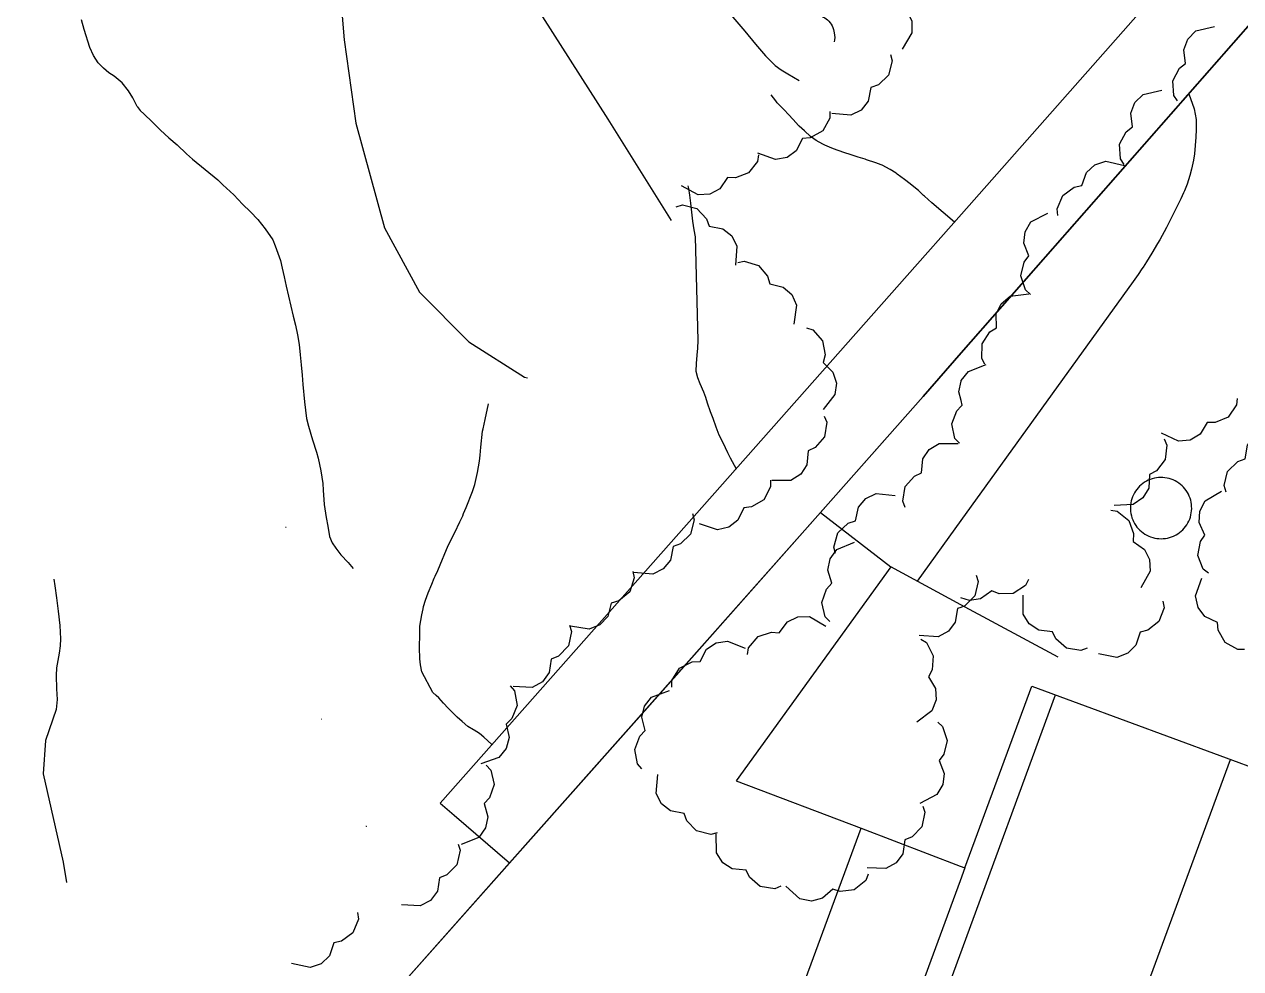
# Model space of a CAD drawing. Extents: x 483350 to 484165, y 4631134 to 4631561.
# Drawn here: x 483792.3 to 483857.8, y 4631330.9 to 4631381.8 of the extents above; entities that cross this region are included whole.
import ezdxf

# ---------------------------------------------------------------- set-up
doc = ezdxf.new("R2010")
doc.units = 0
doc.header["$MEASUREMENT"] = 0
doc.layers.add('1000_corbes', color=35, linetype='Continuous', plot=False)
doc.layers.add('1000_corbes mestres', color=37, linetype='Continuous', plot=False)
doc.layers.add('_POUM POLIGON', color=5, linetype='Continuous', lineweight=30)
for name, color, linetype in [('edificació', 252, 'Continuous'), ('illes', 252, 'Continuous'), ('parcel.les', 252, 'Continuous'), ('topo', 252, 'Continuous'), ('voreres', 252, 'Continuous')]:
    doc.layers.add(name, color=color, linetype=linetype)
doc.layers.add('vegetació_ boscos', color=7, linetype='Continuous', true_color=0x8bb078)

msp = doc.modelspace()

# ---------------------------------------------------------------- linework, layer by layer
at = {"layer": '1000_corbes'}
for points in [[(483808.898, 4631388.717), (483809.549, 4631381.008), (483810.174, 4631376.506), (483811.721, 4631370.876), (483813.598, 4631367.405), (483816.251, 4631364.726), (483819.257, 4631362.821), (483819.41, 4631362.775)], [(483828.584, 4631384.679), (483828.673, 4631384.536), (483829.148, 4631383.82), (483829.463, 4631383.415), (483829.777, 4631383.009), (483830.132, 4631382.614), (483830.488, 4631382.218), (483831.122, 4631381.474), (483831.705, 4631380.762), (483832.243, 4631380.148), (483832.762, 4631379.616), (483833.078, 4631379.386), (483833.435, 4631379.165), (483834.052, 4631378.814)], [(483793.89, 4631351.934), (483793.952, 4631351.578), (483794.042, 4631350.923), (483794.126, 4631350.201), (483794.219, 4631349.438), (483794.262, 4631348.707), (483794.242, 4631348.331), (483794.18, 4631347.946), (483794.042, 4631347.15), (483794.032, 4631346.733), (483794.048, 4631346.017), (483794.077, 4631345.435), (483794.029, 4631344.901)], [(483794.029, 4631344.901), (483793.448, 4631343.223), (483793.332, 4631341.433), (483794.393, 4631336.67), (483794.587, 4631335.584)]]:
    msp.add_lwpolyline(points, dxfattribs=at)
at = {"layer": '1000_corbes', "flags": 128}
for points in [[(483842.419, 4631371.172), (483841.204, 4631372.208), (483840.805, 4631372.575), (483840.761, 4631372.616), (483840.475, 4631372.873), (483840.139, 4631373.154), (483840.04, 4631373.232), (483839.726, 4631373.469), (483839.337, 4631373.766), (483839.281, 4631373.808), (483838.954, 4631374.019), (483838.522, 4631374.242), (483838.468, 4631374.266), (483838.189, 4631374.38), (483837.686, 4631374.542), (483837.618, 4631374.562), (483837.232, 4631374.687), (483836.807, 4631374.824), (483836.514, 4631374.917), (483836.158, 4631375.035), (483836.097, 4631375.058), (483835.808, 4631375.167), (483835.432, 4631375.32), (483835.324, 4631375.371), (483834.968, 4631375.568), (483834.718, 4631375.759), (483834.669, 4631375.8), (483834.339, 4631376.094), (483834.058, 4631376.35), (483834.015, 4631376.392), (483833.739, 4631376.71), (483833.485, 4631376.987), (483833.245, 4631377.222), (483832.87, 4631377.613), (483832.791, 4631377.714), (483832.54, 4631378.047)], [(483842.419, 4631371.172), (483841.204, 4631372.208), (483840.805, 4631372.575), (483840.761, 4631372.616), (483840.475, 4631372.873), (483840.139, 4631373.154), (483840.04, 4631373.232), (483839.726, 4631373.469), (483839.337, 4631373.766), (483839.281, 4631373.808), (483838.954, 4631374.019), (483838.522, 4631374.242), (483838.468, 4631374.266), (483838.189, 4631374.38), (483837.686, 4631374.542), (483837.618, 4631374.562), (483837.232, 4631374.687), (483836.807, 4631374.824), (483836.514, 4631374.917), (483836.158, 4631375.035), (483836.097, 4631375.058), (483835.808, 4631375.167), (483835.432, 4631375.32), (483835.324, 4631375.371), (483834.968, 4631375.568), (483834.718, 4631375.759), (483834.669, 4631375.8), (483834.339, 4631376.094), (483834.058, 4631376.35), (483834.015, 4631376.392), (483833.739, 4631376.71), (483833.485, 4631376.987), (483833.245, 4631377.222), (483832.87, 4631377.613), (483832.791, 4631377.714), (483832.54, 4631378.047)], [(483855.046, 4631378.096), (483855.339, 4631377.283), (483855.44, 4631376.713), (483855.445, 4631376.172), (483855.432, 4631375.751), (483855.347, 4631374.859), (483855.305, 4631374.509), (483855.199, 4631374.034), (483855.103, 4631373.682), (483854.95, 4631373.216), (483854.813, 4631372.869), (483854.766, 4631372.758), (483854.623, 4631372.435), (483854.205, 4631371.603), (483854.098, 4631371.394), (483853.846, 4631370.893), (483853.486, 4631370.224), (483853.363, 4631370.022), (483853.059, 4631369.507), (483852.768, 4631369.029), (483852.58, 4631368.746), (483852.519, 4631368.654), (483852.323, 4631368.361), (483852.056, 4631367.969), (483842.766, 4631355.088)], [(483855.046, 4631378.096), (483855.339, 4631377.283), (483855.44, 4631376.713), (483855.445, 4631376.172), (483855.432, 4631375.751), (483855.347, 4631374.859), (483855.305, 4631374.509), (483855.199, 4631374.034), (483855.103, 4631373.682), (483854.95, 4631373.216), (483854.813, 4631372.869), (483854.766, 4631372.758), (483854.623, 4631372.435), (483854.205, 4631371.603), (483854.098, 4631371.394), (483853.846, 4631370.893), (483853.486, 4631370.224), (483853.363, 4631370.022), (483853.059, 4631369.507), (483852.768, 4631369.029), (483852.58, 4631368.746), (483852.519, 4631368.654), (483852.323, 4631368.361), (483852.056, 4631367.969), (483842.766, 4631355.088)], [(483828.061, 4631373.14), (483828.087, 4631372.986), (483828.137, 4631372.637), (483828.194, 4631372.193), (483828.304, 4631371.227), (483828.378, 4631370.765), (483828.446, 4631370.381), (483828.587, 4631364.796), (483828.579, 4631364.389), (483828.544, 4631364.009), (483828.501, 4631363.561), (483828.488, 4631363.146), (483828.572, 4631362.797), (483828.71, 4631362.475), (483828.899, 4631362.036), (483829.004, 4631361.735), (483829.098, 4631361.427), (483829.257, 4631360.966), (483829.407, 4631360.61), (483829.566, 4631360.144), (483829.734, 4631359.705), (483829.898, 4631359.377), (483830.062, 4631359.03), (483830.19, 4631358.756), (483830.34, 4631358.462), (483830.666, 4631357.883)], [(483828.061, 4631373.14), (483828.087, 4631372.986), (483828.137, 4631372.637), (483828.194, 4631372.193), (483828.304, 4631371.227), (483828.378, 4631370.765), (483828.446, 4631370.381), (483828.587, 4631364.796), (483828.579, 4631364.389), (483828.544, 4631364.009), (483828.501, 4631363.561), (483828.488, 4631363.146), (483828.572, 4631362.797), (483828.71, 4631362.475), (483828.899, 4631362.036), (483829.004, 4631361.735), (483829.098, 4631361.427), (483829.257, 4631360.966), (483829.407, 4631360.61), (483829.566, 4631360.144), (483829.734, 4631359.705), (483829.898, 4631359.377), (483830.062, 4631359.03), (483830.19, 4631358.756), (483830.34, 4631358.462), (483830.666, 4631357.883)], [(483842.766, 4631355.088), (483840.409, 4631351.819)], [(483842.766, 4631355.088), (483840.409, 4631351.819)]]:
    msp.add_lwpolyline(points, dxfattribs=at)
at = {"layer": '1000_corbes mestres', "extrusion": (0, 0, -1)}
for points in [[(-483798.39, 4631377.405), (-483798.148, 4631377.872), (-483797.926, 4631378.255), (-483797.587, 4631378.677), (-483797.149, 4631379.053), (-483796.868, 4631379.226), (-483796.567, 4631379.482), (-483796.282, 4631379.763), (-483796.035, 4631380.163), (-483795.845, 4631380.598), (-483795.527, 4631381.569), (-483795.385, 4631382.081)], [(-483798.39, 4631377.405), (-483798.547, 4631377.203), (-483798.771, 4631376.994), (-483799.193, 4631376.592), (-483799.65, 4631376.134), (-483800.098, 4631375.716), (-483800.536, 4631375.34), (-483801.045, 4631374.85), (-483801.371, 4631374.579), (-483802.049, 4631374.019), (-483802.727, 4631373.46), (-483803.011, 4631373.179), (-483803.597, 4631372.641), (-483804.064, 4631372.141), (-483804.486, 4631371.74), (-483804.893, 4631371.313), (-483805.293, 4631370.819), (-483805.698, 4631370.217), (-483805.817, 4631369.896), (-483806.111, 4631369.115), (-483806.209, 4631368.702), (-483806.301, 4631368.222), (-483806.419, 4631367.726), (-483806.546, 4631367.19), (-483806.673, 4631366.653), (-483806.8, 4631366.116), (-483806.918, 4631365.62), (-483807.019, 4631365.099), (-483807.121, 4631364.578), (-483807.166, 4631364.021), (-483807.226, 4631363.49), (-483807.271, 4631362.934), (-483807.305, 4631362.419), (-483807.397, 4631361.481), (-483807.52, 4631360.594), (-483807.617, 4631360.181), (-483807.835, 4631359.447), (-483808.058, 4631358.78), (-483808.137, 4631358.45), (-483808.277, 4631357.763), (-483808.393, 4631357.093), (-483808.414, 4631356.727), (-483808.466, 4631355.954), (-483808.566, 4631355.258), (-483808.657, 4631354.778), (-483808.743, 4631354.232), (-483808.888, 4631353.895), (-483809.091, 4631353.594), (-483809.369, 4631353.246), (-483809.75, 4631352.834), (-483810.034, 4631352.504)]]:
    msp.add_lwpolyline(points, dxfattribs=at)
at = {"layer": '1000_corbes mestres', "flags": 128}
for points in [[(483814.32, 4631345.824), (483813.721, 4631346.942), (483813.649, 4631347.316), (483813.62, 4631347.631), (483813.6, 4631348.237), (483813.608, 4631348.551), (483813.61, 4631348.657), (483813.61, 4631348.968), (483813.619, 4631349.388), (483813.727, 4631350.013), (483813.795, 4631350.336), (483813.823, 4631350.451), (483813.926, 4631350.802), (483814.067, 4631351.192), (483814.258, 4631351.655), (483814.396, 4631351.978), (483814.441, 4631352.082), (483814.579, 4631352.391), (483814.709, 4631352.7), (483815.047, 4631353.529), (483815.165, 4631353.786), (483815.496, 4631354.443), (483815.776, 4631355.014), (483815.928, 4631355.351), (483815.976, 4631355.461), (483816.111, 4631355.787), (483816.447, 4631356.647), (483816.572, 4631357.04), (483816.724, 4631357.684), (483816.837, 4631358.287), (483816.874, 4631358.606), (483816.903, 4631359.051), (483817.001, 4631359.908), (483817.024, 4631360.032), (483817.13, 4631360.545), (483817.322, 4631361.378)], [(483814.32, 4631345.824), (483813.721, 4631346.942), (483813.649, 4631347.316), (483813.62, 4631347.631), (483813.6, 4631348.237), (483813.608, 4631348.551), (483813.61, 4631348.657), (483813.61, 4631348.968), (483813.619, 4631349.388), (483813.727, 4631350.013), (483813.795, 4631350.336), (483813.823, 4631350.451), (483813.926, 4631350.802), (483814.067, 4631351.192), (483814.258, 4631351.655), (483814.396, 4631351.978), (483814.441, 4631352.082), (483814.579, 4631352.391), (483814.709, 4631352.7), (483815.047, 4631353.529), (483815.165, 4631353.786), (483815.496, 4631354.443), (483815.776, 4631355.014), (483815.928, 4631355.351), (483815.976, 4631355.461), (483816.111, 4631355.787), (483816.447, 4631356.647), (483816.572, 4631357.04), (483816.724, 4631357.684), (483816.837, 4631358.287), (483816.874, 4631358.606), (483816.903, 4631359.051), (483817.001, 4631359.908), (483817.024, 4631360.032), (483817.13, 4631360.545), (483817.322, 4631361.378)], [(483817.502, 4631343.01), (483817.07, 4631343.404), (483816.827, 4631343.61), (483816.547, 4631343.786), (483816.506, 4631343.81), (483816.208, 4631343.987), (483815.891, 4631344.248), (483815.637, 4631344.482), (483815.371, 4631344.743), (483815.142, 4631344.979), (483814.893, 4631345.252), (483814.633, 4631345.537), (483814.504, 4631345.66), (483814.32, 4631345.824)], [(483817.502, 4631343.01), (483817.07, 4631343.404), (483816.827, 4631343.61), (483816.547, 4631343.786), (483816.506, 4631343.81), (483816.208, 4631343.987), (483815.891, 4631344.248), (483815.637, 4631344.482), (483815.371, 4631344.743), (483815.142, 4631344.979), (483814.893, 4631345.252), (483814.633, 4631345.537), (483814.504, 4631345.66), (483814.32, 4631345.824)]]:
    msp.add_lwpolyline(points, dxfattribs=at)
at = {"layer": '1000_corbes mestres', "const_width": 0.035}
for points in [[(483806.382, 4631354.73, 1), (483806.417, 4631354.73, 1)], [(483808.307, 4631344.382, 1), (483808.342, 4631344.382, 1)], [(483810.714, 4631338.607, 1), (483810.749, 4631338.607, 1)]]:
    msp.add_lwpolyline(points, format="xyb", close=True, dxfattribs=at)
at = {"layer": '_POUM POLIGON', "linetype": 'Continuous'}
msp.add_lwpolyline([(483867.313, 4631249.22), (483863.379, 4631252.139), (483841.784, 4631268.162), (483809.516, 4631293.209), (483792.309, 4631305.589), (483794.189, 4631307.999), (483799.734, 4631315.434), (483811.517, 4631328.981), (483811.597, 4631328.913), (483818.452, 4631336.632), (483835.195, 4631355.523), (483840.731, 4631361.782), (483842.787, 4631364.125), (483853.824, 4631376.704), (483864.861, 4631389.282)], dxfattribs=at)
at = {"layer": 'edificació', "flags": 128}
for points in [[(483842.713, 4631331.649), (483847.863, 4631345.687)], [(483842.713, 4631331.649), (483847.863, 4631345.687)], [(483842.724, 4631336.463), (483842.982, 4631336.364), (483846.581, 4631346.16), (483884.566, 4631332.149)], [(483842.724, 4631336.463), (483842.982, 4631336.364), (483846.581, 4631346.16), (483884.566, 4631332.149)], [(483842.647, 4631302.395), (483857.293, 4631342.209)], [(483842.647, 4631302.395), (483857.293, 4631342.209)], [(483842.602, 4631282.684), (483834.977, 4631285.562), (483828.426, 4631296.744), (483825.193, 4631302.264), (483824.194, 4631302.666), (483837.399, 4631338.504), (483842.724, 4631336.463)], [(483842.602, 4631282.684), (483834.977, 4631285.562), (483828.426, 4631296.744), (483825.193, 4631302.264), (483824.194, 4631302.666), (483837.399, 4631338.504), (483842.724, 4631336.463)], [(483842.982, 4631336.364), (483842.722, 4631335.658)], [(483842.982, 4631336.364), (483842.722, 4631335.658)], [(483842.722, 4631335.658), (483828.411, 4631296.769)], [(483842.722, 4631335.658), (483828.411, 4631296.769)], [(483828.411, 4631296.769), (483829.77, 4631296.367), (483842.713, 4631331.649)], [(483828.411, 4631296.769), (483829.77, 4631296.367), (483842.713, 4631331.649)]]:
    msp.add_lwpolyline(points, dxfattribs=at)
at = {"layer": 'illes', "flags": 128}
for points in [[(483842.568, 4631267.58), (483863.379, 4631252.139), (483867.313, 4631249.22), (483871.51, 4631260.727), (483877.062, 4631275.767), (483881.651, 4631288.226), (483888.081, 4631305.602), (483893.193, 4631319.967), (483896.775, 4631330.426), (483899.91, 4631341.091), (483903.777, 4631356.563), (483904.354, 4631358.782), (483901.872, 4631372.409), (483884.973, 4631408.967), (483881.889, 4631409.406), (483866.665, 4631391.414), (483864.861, 4631389.282), (483842.787, 4631364.125)], [(483842.568, 4631267.58), (483863.379, 4631252.139), (483867.313, 4631249.22), (483871.51, 4631260.727), (483877.062, 4631275.767), (483881.651, 4631288.226), (483888.081, 4631305.602), (483893.193, 4631319.967), (483896.775, 4631330.426), (483899.91, 4631341.091), (483903.777, 4631356.563), (483904.354, 4631358.782), (483901.872, 4631372.409), (483884.973, 4631408.967), (483881.889, 4631409.406), (483866.665, 4631391.414), (483864.861, 4631389.282), (483842.787, 4631364.125)], [(483842.787, 4631364.125), (483840.731, 4631361.782), (483827.299, 4631346.594), (483811.597, 4631328.913), (483811.517, 4631328.981), (483799.734, 4631315.434), (483794.189, 4631307.999), (483792.309, 4631305.589), (483809.516, 4631293.209), (483841.784, 4631268.162), (483842.568, 4631267.58)], [(483842.787, 4631364.125), (483840.731, 4631361.782), (483827.299, 4631346.594), (483811.597, 4631328.913), (483811.517, 4631328.981), (483799.734, 4631315.434), (483794.189, 4631307.999), (483792.309, 4631305.589), (483809.516, 4631293.209), (483841.784, 4631268.162), (483842.568, 4631267.58)]]:
    msp.add_lwpolyline(points, dxfattribs=at)
at = {"layer": 'parcel.les', "flags": 128}
for points in [[(483866.665, 4631391.414), (483864.861, 4631389.282), (483842.787, 4631364.125)], [(483866.665, 4631391.414), (483864.861, 4631389.282), (483842.787, 4631364.125)], [(483842.787, 4631364.125), (483840.731, 4631361.782)], [(483842.787, 4631364.125), (483840.731, 4631361.782)], [(483840.731, 4631361.782), (483827.299, 4631346.594), (483811.597, 4631328.913)], [(483840.731, 4631361.782), (483827.299, 4631346.594), (483811.597, 4631328.913)], [(483835.195, 4631355.523), (483838.984, 4631352.587), (483830.653, 4631341.051), (483837.399, 4631338.504)], [(483835.195, 4631355.523), (483838.984, 4631352.587), (483830.653, 4631341.051), (483837.399, 4631338.504)], [(483842.756, 4631350.553), (483838.984, 4631352.587)], [(483842.756, 4631350.553), (483838.984, 4631352.587)], [(483848.002, 4631347.725), (483842.756, 4631350.553)], [(483848.002, 4631347.725), (483842.756, 4631350.553)]]:
    msp.add_lwpolyline(points, dxfattribs=at)
at = {"layer": 'topo'}
for p, q in [((483853.531, 4631357.413), (483853.416, 4631357.407)), ((483853.646, 4631357.41), (483853.531, 4631357.413)), ((483853.76, 4631357.4), (483853.646, 4631357.41)), ((483852.24, 4631356.766), (483852.173, 4631356.673)), ((483852.313, 4631356.855), (483852.24, 4631356.766)), ((483852.392, 4631356.938), (483852.313, 4631356.855)), ((483852.477, 4631357.016), (483852.392, 4631356.938)), ((483852.567, 4631357.088), (483852.477, 4631357.016)), ((483852.661, 4631357.153), (483852.567, 4631357.088)), ((483852.76, 4631357.211), (483852.661, 4631357.153)), ((483852.863, 4631357.263), (483852.76, 4631357.211)), ((483852.969, 4631357.307), (483852.863, 4631357.263)), ((483853.078, 4631357.344), (483852.969, 4631357.307)), ((483853.189, 4631357.373), (483853.078, 4631357.344)), ((483853.302, 4631357.394), (483853.189, 4631357.373)), ((483853.416, 4631357.407), (483853.302, 4631357.394)), ((483853.874, 4631357.381), (483853.76, 4631357.4)), ((483853.986, 4631357.355), (483853.874, 4631357.381)), ((483854.095, 4631357.321), (483853.986, 4631357.355)), ((483854.203, 4631357.279), (483854.095, 4631357.321)), ((483854.307, 4631357.23), (483854.203, 4631357.279)), ((483854.407, 4631357.174), (483854.307, 4631357.23)), ((483854.503, 4631357.111), (483854.407, 4631357.174)), ((483854.595, 4631357.041), (483854.503, 4631357.111)), ((483854.681, 4631356.966), (483854.595, 4631357.041)), ((483854.762, 4631356.884), (483854.681, 4631356.966)), ((483854.837, 4631356.797), (483854.762, 4631356.884)), ((483854.906, 4631356.705), (483854.837, 4631356.797)), ((483851.945, 4631356.148), (483851.922, 4631356.036)), ((483851.976, 4631356.259), (483851.945, 4631356.148)), ((483852.014, 4631356.367), (483851.976, 4631356.259)), ((483852.06, 4631356.473), (483852.014, 4631356.367)), ((483852.113, 4631356.575), (483852.06, 4631356.473)), ((483852.173, 4631356.673), (483852.113, 4631356.575)), ((483854.969, 4631356.609), (483854.906, 4631356.705)), ((483855.024, 4631356.508), (483854.969, 4631356.609)), ((483855.072, 4631356.404), (483855.024, 4631356.508)), ((483855.113, 4631356.296), (483855.072, 4631356.404)), ((483855.147, 4631356.187), (483855.113, 4631356.296)), ((483855.173, 4631356.074), (483855.147, 4631356.187)), ((483851.907, 4631355.922), (483851.9, 4631355.807)), ((483851.9, 4631355.807), (483851.9, 4631355.692)), ((483851.9, 4631355.692), (483851.909, 4631355.577)), ((483851.922, 4631356.036), (483851.907, 4631355.922)), ((483851.909, 4631355.577), (483851.926, 4631355.464)), ((483851.926, 4631355.464), (483851.951, 4631355.351)), ((483855.16, 4631355.39), (483855.182, 4631355.503)), ((483855.19, 4631355.961), (483855.173, 4631356.074)), ((483855.182, 4631355.503), (483855.196, 4631355.617)), ((483855.2, 4631355.846), (483855.19, 4631355.961)), ((483855.196, 4631355.617), (483855.202, 4631355.732)), ((483855.202, 4631355.732), (483855.2, 4631355.846)), ((483851.951, 4631355.351), (483851.983, 4631355.241)), ((483851.983, 4631355.241), (483852.023, 4631355.133)), ((483852.023, 4631355.133), (483852.07, 4631355.029)), ((483852.07, 4631355.029), (483852.125, 4631354.927)), ((483852.125, 4631354.927), (483852.186, 4631354.83)), ((483852.186, 4631354.83), (483852.254, 4631354.738)), ((483854.871, 4631354.769), (483854.937, 4631354.863)), ((483854.937, 4631354.863), (483854.996, 4631354.962)), ((483854.996, 4631354.962), (483855.048, 4631355.064)), ((483855.048, 4631355.064), (483855.093, 4631355.17)), ((483855.093, 4631355.17), (483855.131, 4631355.279)), ((483855.131, 4631355.279), (483855.16, 4631355.39)), ((483852.254, 4631354.738), (483852.329, 4631354.65)), ((483852.329, 4631354.65), (483852.409, 4631354.568)), ((483852.409, 4631354.568), (483852.495, 4631354.491)), ((483852.495, 4631354.491), (483852.585, 4631354.421)), ((483852.585, 4631354.421), (483852.681, 4631354.357)), ((483852.681, 4631354.357), (483852.781, 4631354.3)), ((483852.781, 4631354.3), (483852.884, 4631354.25)), ((483852.884, 4631354.25), (483852.991, 4631354.207)), ((483852.991, 4631354.207), (483853.1, 4631354.172)), ((483853.1, 4631354.172), (483853.212, 4631354.144)), ((483853.212, 4631354.144), (483853.325, 4631354.125)), ((483853.784, 4631354.126), (483853.897, 4631354.146)), ((483853.897, 4631354.146), (483854.008, 4631354.174)), ((483854.008, 4631354.174), (483854.117, 4631354.21)), ((483854.117, 4631354.21), (483854.224, 4631354.253)), ((483854.224, 4631354.253), (483854.253, 4631354.266)), ((483854.253, 4631354.266), (483854.356, 4631354.319)), ((483854.356, 4631354.319), (483854.454, 4631354.378)), ((483854.454, 4631354.378), (483854.548, 4631354.444)), ((483854.548, 4631354.444), (483854.637, 4631354.517)), ((483854.637, 4631354.517), (483854.721, 4631354.595)), ((483854.721, 4631354.595), (483854.799, 4631354.68)), ((483854.799, 4631354.68), (483854.871, 4631354.769)), ((483853.325, 4631354.125), (483853.44, 4631354.113)), ((483853.44, 4631354.113), (483853.554, 4631354.109)), ((483853.554, 4631354.109), (483853.669, 4631354.114)), ((483853.669, 4631354.114), (483853.784, 4631354.126))]:
    msp.add_line(p, q, dxfattribs=at)
at = {"layer": 'topo', "flags": 128}
msp.add_lwpolyline([(483854.253, 4631354.266), (483854.356, 4631354.319), (483854.454, 4631354.378), (483854.548, 4631354.444), (483854.637, 4631354.517), (483854.721, 4631354.595), (483854.799, 4631354.68), (483854.871, 4631354.769), (483854.937, 4631354.863), (483854.996, 4631354.962), (483855.048, 4631355.064), (483855.093, 4631355.17), (483855.131, 4631355.279), (483855.16, 4631355.39), (483855.182, 4631355.503), (483855.196, 4631355.617), (483855.202, 4631355.732), (483855.2, 4631355.846), (483855.19, 4631355.961), (483855.173, 4631356.074), (483855.147, 4631356.187), (483855.113, 4631356.296), (483855.072, 4631356.404), (483855.024, 4631356.508), (483854.969, 4631356.609), (483854.906, 4631356.705), (483854.837, 4631356.797), (483854.762, 4631356.884), (483854.681, 4631356.966), (483854.595, 4631357.041), (483854.503, 4631357.111), (483854.407, 4631357.174), (483854.307, 4631357.23), (483854.203, 4631357.279), (483854.095, 4631357.321), (483853.986, 4631357.355), (483853.874, 4631357.381), (483853.76, 4631357.4), (483853.646, 4631357.41), (483853.531, 4631357.413), (483853.416, 4631357.407), (483853.302, 4631357.394), (483853.189, 4631357.373), (483853.078, 4631357.344), (483852.969, 4631357.307), (483852.863, 4631357.263), (483852.76, 4631357.211), (483852.661, 4631357.153), (483852.567, 4631357.088), (483852.477, 4631357.016), (483852.392, 4631356.938), (483852.313, 4631356.855), (483852.24, 4631356.766), (483852.173, 4631356.673), (483852.113, 4631356.575), (483852.06, 4631356.473), (483852.014, 4631356.367), (483851.976, 4631356.259), (483851.945, 4631356.148), (483851.922, 4631356.036), (483851.907, 4631355.922), (483851.9, 4631355.807), (483851.9, 4631355.692), (483851.909, 4631355.577), (483851.926, 4631355.464), (483851.951, 4631355.351), (483851.983, 4631355.241), (483852.023, 4631355.133), (483852.07, 4631355.029), (483852.125, 4631354.927), (483852.186, 4631354.83), (483852.254, 4631354.738), (483852.329, 4631354.65), (483852.409, 4631354.568), (483852.495, 4631354.491), (483852.585, 4631354.421), (483852.681, 4631354.357), (483852.781, 4631354.3), (483852.884, 4631354.25), (483852.991, 4631354.207), (483853.1, 4631354.172), (483853.212, 4631354.144), (483853.325, 4631354.125), (483853.44, 4631354.113), (483853.554, 4631354.109), (483853.669, 4631354.114), (483853.784, 4631354.126), (483853.897, 4631354.146), (483854.008, 4631354.174), (483854.117, 4631354.21), (483854.224, 4631354.253), (483854.253, 4631354.266)], dxfattribs=at)
at = {"layer": 'vegetació_ boscos', "flags": 128}
for points in [[(483817.875, 4631386.876), (483820.23, 4631382.24), (483823.74, 4631376.72), (483827.156, 4631371.26)], [(483838.1, 4631384.73), (483838.453, 4631384.669), (483839.06, 4631384.159), (483839.297, 4631383.437), (483839.256, 4631383.015), (483839.853, 4631382.569), (483840.118, 4631382.018), (483840.128, 4631381.389), (483839.608, 4631380.509)], [(483838.1, 4631384.73), (483838.453, 4631384.669), (483839.06, 4631384.159), (483839.297, 4631383.437), (483839.256, 4631383.015), (483839.853, 4631382.569), (483840.118, 4631382.018), (483840.128, 4631381.389), (483839.608, 4631380.509)], [(483854.444, 4631377.711), (483854.242, 4631378.007), (483854.185, 4631378.797), (483854.539, 4631379.47), (483854.87, 4631379.735), (483854.775, 4631380.473), (483854.986, 4631381.047), (483855.431, 4631381.492), (483856.425, 4631381.731)], [(483854.444, 4631377.711), (483854.242, 4631378.007), (483854.185, 4631378.797), (483854.539, 4631379.47), (483854.87, 4631379.735), (483854.775, 4631380.473), (483854.986, 4631381.047), (483855.431, 4631381.492), (483856.425, 4631381.731)], [(483838.968, 4631380.213), (483839.066, 4631379.869), (483838.87, 4631379.101), (483838.321, 4631378.575), (483837.923, 4631378.428), (483837.78, 4631377.698), (483837.399, 4631377.22), (483836.836, 4631376.938), (483835.817, 4631377.026)], [(483838.968, 4631380.213), (483839.066, 4631379.869), (483838.87, 4631379.101), (483838.321, 4631378.575), (483837.923, 4631378.428), (483837.78, 4631377.698), (483837.399, 4631377.22), (483836.836, 4631376.938), (483835.817, 4631377.026)], [(483851.561, 4631374.291), (483851.363, 4631374.589), (483851.316, 4631375.38), (483851.679, 4631376.049), (483852.013, 4631376.309), (483851.927, 4631377.049), (483852.146, 4631377.62), (483852.596, 4631378.059), (483853.593, 4631378.286)], [(483851.561, 4631374.291), (483851.363, 4631374.589), (483851.316, 4631375.38), (483851.679, 4631376.049), (483852.013, 4631376.309), (483851.927, 4631377.049), (483852.146, 4631377.62), (483852.596, 4631378.059), (483853.593, 4631378.286)], [(483835.71, 4631377.137), (483835.713, 4631376.779), (483835.32, 4631376.091), (483834.652, 4631375.729), (483834.229, 4631375.693), (483833.898, 4631375.026), (483833.403, 4631374.667), (483832.786, 4631374.545), (483831.827, 4631374.899)], [(483835.71, 4631377.137), (483835.713, 4631376.779), (483835.32, 4631376.091), (483834.652, 4631375.729), (483834.229, 4631375.693), (483833.898, 4631375.026), (483833.403, 4631374.667), (483832.786, 4631374.545), (483831.827, 4631374.899)], [(483831.863, 4631374.808), (483831.817, 4631374.452), (483831.333, 4631373.825), (483830.621, 4631373.559), (483830.197, 4631373.582), (483829.777, 4631372.968), (483829.237, 4631372.68), (483828.609, 4631372.644), (483827.708, 4631373.128)], [(483831.863, 4631374.808), (483831.817, 4631374.452), (483831.333, 4631373.825), (483830.621, 4631373.559), (483830.197, 4631373.582), (483829.777, 4631372.968), (483829.237, 4631372.68), (483828.609, 4631372.644), (483827.708, 4631373.128)], [(483847.996, 4631371.531), (483847.949, 4631371.886), (483848.254, 4631372.617), (483848.873, 4631373.059), (483849.288, 4631373.146), (483849.534, 4631373.849), (483849.981, 4631374.266), (483850.579, 4631374.464), (483851.574, 4631374.23)], [(483847.996, 4631371.531), (483847.949, 4631371.886), (483848.254, 4631372.617), (483848.873, 4631373.059), (483849.288, 4631373.146), (483849.534, 4631373.849), (483849.981, 4631374.266), (483850.579, 4631374.464), (483851.574, 4631374.23)], [(483827.429, 4631372.009), (483827.774, 4631372.107), (483828.542, 4631371.911), (483829.068, 4631371.362), (483829.214, 4631370.964), (483829.945, 4631370.821), (483830.422, 4631370.44), (483830.704, 4631369.877), (483830.617, 4631368.858)], [(483827.429, 4631372.009), (483827.774, 4631372.107), (483828.542, 4631371.911), (483829.068, 4631371.362), (483829.214, 4631370.964), (483829.945, 4631370.821), (483830.422, 4631370.44), (483830.704, 4631369.877), (483830.617, 4631368.858)], [(483846.513, 4631367.284), (483846.245, 4631367.521), (483845.996, 4631368.273), (483846.174, 4631369.012), (483846.43, 4631369.351), (483846.156, 4631370.043), (483846.221, 4631370.651), (483846.542, 4631371.192), (483847.447, 4631371.667)], [(483846.513, 4631367.284), (483846.245, 4631367.521), (483845.996, 4631368.273), (483846.174, 4631369.012), (483846.43, 4631369.351), (483846.156, 4631370.043), (483846.221, 4631370.651), (483846.542, 4631371.192), (483847.447, 4631371.667)], [(483830.749, 4631368.993), (483831.098, 4631369.074), (483831.854, 4631368.838), (483832.351, 4631368.262), (483832.477, 4631367.857), (483833.199, 4631367.677), (483833.656, 4631367.27), (483833.908, 4631366.694), (483833.768, 4631365.681)], [(483830.749, 4631368.993), (483831.098, 4631369.074), (483831.854, 4631368.838), (483832.351, 4631368.262), (483832.477, 4631367.857), (483833.199, 4631367.677), (483833.656, 4631367.27), (483833.908, 4631366.694), (483833.768, 4631365.681)], [(483844.06, 4631363.515), (483843.889, 4631363.829), (483843.912, 4631364.622), (483844.332, 4631365.255), (483844.688, 4631365.486), (483844.667, 4631366.23), (483844.935, 4631366.779), (483845.422, 4631367.178), (483846.436, 4631367.316)], [(483844.06, 4631363.515), (483843.889, 4631363.829), (483843.912, 4631364.622), (483844.332, 4631365.255), (483844.688, 4631365.486), (483844.667, 4631366.23), (483844.935, 4631366.779), (483845.422, 4631367.178), (483846.436, 4631367.316)], [(483834.448, 4631365.474), (483834.789, 4631365.364), (483835.317, 4631364.773), (483835.448, 4631364.024), (483835.348, 4631363.612), (483835.875, 4631363.086), (483836.059, 4631362.503), (483835.979, 4631361.879), (483835.339, 4631361.082)], [(483834.448, 4631365.474), (483834.789, 4631365.364), (483835.317, 4631364.773), (483835.448, 4631364.024), (483835.348, 4631363.612), (483835.875, 4631363.086), (483836.059, 4631362.503), (483835.979, 4631361.879), (483835.339, 4631361.082)], [(483842.783, 4631362.606), (483842.789, 4631362.63), (483843.172, 4631363.129), (483844.126, 4631363.496)], [(483842.783, 4631362.606), (483842.789, 4631362.63), (483843.172, 4631363.129), (483844.126, 4631363.496)], [(483842.781, 4631361.552), (483842.654, 4631362.034), (483842.783, 4631362.606)], [(483842.781, 4631361.552), (483842.654, 4631362.034), (483842.783, 4631362.606)], [(483842.78, 4631361.248), (483842.844, 4631361.314), (483842.781, 4631361.552)], [(483842.78, 4631361.248), (483842.844, 4631361.314), (483842.781, 4631361.552)], [(483857.647, 4631361.677), (483857.618, 4631361.32), (483857.163, 4631360.671), (483856.464, 4631360.372), (483856.04, 4631360.375), (483855.649, 4631359.742), (483855.123, 4631359.43), (483854.497, 4631359.364), (483853.575, 4631359.806)], [(483857.647, 4631361.677), (483857.618, 4631361.32), (483857.163, 4631360.671), (483856.464, 4631360.372), (483856.04, 4631360.375), (483855.649, 4631359.742), (483855.123, 4631359.43), (483854.497, 4631359.364), (483853.575, 4631359.806)], [(483835.408, 4631360.72), (483835.54, 4631360.387), (483835.419, 4631359.604), (483834.924, 4631359.027), (483834.542, 4631358.842), (483834.471, 4631358.101), (483834.137, 4631357.589), (483833.605, 4631357.254), (483832.582, 4631357.242)], [(483835.408, 4631360.72), (483835.54, 4631360.387), (483835.419, 4631359.604), (483834.924, 4631359.027), (483834.542, 4631358.842), (483834.471, 4631358.101), (483834.137, 4631357.589), (483833.605, 4631357.254), (483832.582, 4631357.242)], [(483842.684, 4631359.252), (483842.446, 4631359.519), (483842.287, 4631360.295), (483842.55, 4631361.008), (483842.78, 4631361.248)], [(483842.684, 4631359.252), (483842.446, 4631359.519), (483842.287, 4631360.295), (483842.55, 4631361.008), (483842.78, 4631361.248)], [(483853.722, 4631359.487), (483853.866, 4631359.159), (483853.775, 4631358.372), (483853.303, 4631357.776), (483852.928, 4631357.577), (483852.886, 4631356.834), (483852.572, 4631356.309), (483852.052, 4631355.954), (483851.031, 4631355.903)], [(483853.722, 4631359.487), (483853.866, 4631359.159), (483853.775, 4631358.372), (483853.303, 4631357.776), (483852.928, 4631357.577), (483852.886, 4631356.834), (483852.572, 4631356.309), (483852.052, 4631355.954), (483851.031, 4631355.903)], [(483857.052, 4631356.626), (483856.95, 4631356.97), (483857.137, 4631357.74), (483857.68, 4631358.272), (483858.076, 4631358.423), (483858.211, 4631359.155), (483858.587, 4631359.637), (483859.147, 4631359.925), (483860.166, 4631359.85)], [(483857.052, 4631356.626), (483856.95, 4631356.97), (483857.137, 4631357.74), (483857.68, 4631358.272), (483858.076, 4631358.423), (483858.211, 4631359.155), (483858.587, 4631359.637), (483859.147, 4631359.925), (483860.166, 4631359.85)], [(483839.76, 4631355.8), (483839.632, 4631356.135), (483839.761, 4631356.917), (483840.261, 4631357.489), (483840.645, 4631357.67), (483840.723, 4631358.41), (483841.062, 4631358.919), (483841.598, 4631359.249), (483842.62, 4631359.251)], [(483839.76, 4631355.8), (483839.632, 4631356.135), (483839.761, 4631356.917), (483840.261, 4631357.489), (483840.645, 4631357.67), (483840.723, 4631358.41), (483841.062, 4631358.919), (483841.598, 4631359.249), (483842.62, 4631359.251)], [(483832.501, 4631357.272), (483832.515, 4631356.914), (483832.143, 4631356.214), (483831.486, 4631355.832), (483831.065, 4631355.783), (483830.754, 4631355.106), (483830.271, 4631354.732), (483829.658, 4631354.591), (483828.688, 4631354.916)], [(483832.501, 4631357.272), (483832.515, 4631356.914), (483832.143, 4631356.214), (483831.486, 4631355.832), (483831.065, 4631355.783), (483830.754, 4631355.106), (483830.271, 4631354.732), (483829.658, 4631354.591), (483828.688, 4631354.916)], [(483836.011, 4631353.314), (483835.919, 4631353.66), (483836.13, 4631354.424), (483836.689, 4631354.94), (483837.089, 4631355.079), (483837.246, 4631355.806), (483837.637, 4631356.276), (483838.205, 4631356.547), (483839.222, 4631356.44)], [(483836.011, 4631353.314), (483835.919, 4631353.66), (483836.13, 4631354.424), (483836.689, 4631354.94), (483837.089, 4631355.079), (483837.246, 4631355.806), (483837.637, 4631356.276), (483838.205, 4631356.547), (483839.222, 4631356.44)], [(483856.101, 4631352.247), (483855.821, 4631352.47), (483855.534, 4631353.209), (483855.674, 4631353.956), (483855.913, 4631354.307), (483855.604, 4631354.984), (483855.637, 4631355.595), (483855.931, 4631356.151), (483856.81, 4631356.673)], [(483856.101, 4631352.247), (483855.821, 4631352.47), (483855.534, 4631353.209), (483855.674, 4631353.956), (483855.913, 4631354.307), (483855.604, 4631354.984), (483855.637, 4631355.595), (483855.931, 4631356.151), (483856.81, 4631356.673)], [(483828.305, 4631355.475), (483828.403, 4631355.131), (483828.205, 4631354.363), (483827.656, 4631353.838), (483827.258, 4631353.692), (483827.114, 4631352.961), (483826.731, 4631352.485), (483826.168, 4631352.204), (483825.149, 4631352.293)], [(483828.305, 4631355.475), (483828.403, 4631355.131), (483828.205, 4631354.363), (483827.656, 4631353.838), (483827.258, 4631353.692), (483827.114, 4631352.961), (483826.731, 4631352.485), (483826.168, 4631352.204), (483825.149, 4631352.293)], [(483850.84, 4631355.642), (483851.195, 4631355.592), (483851.816, 4631355.1), (483852.074, 4631354.384), (483852.046, 4631353.961), (483852.655, 4631353.533), (483852.935, 4631352.99), (483852.964, 4631352.361), (483852.469, 4631351.467)], [(483850.84, 4631355.642), (483851.195, 4631355.592), (483851.816, 4631355.1), (483852.074, 4631354.384), (483852.046, 4631353.961), (483852.655, 4631353.533), (483852.935, 4631352.99), (483852.964, 4631352.361), (483852.469, 4631351.467)], [(483835.705, 4631349.642), (483835.459, 4631349.902), (483835.279, 4631350.674), (483835.523, 4631351.394), (483835.808, 4631351.707), (483835.598, 4631352.421), (483835.716, 4631353.021), (483836.085, 4631353.531), (483837.029, 4631353.924)], [(483835.705, 4631349.642), (483835.459, 4631349.902), (483835.279, 4631350.674), (483835.523, 4631351.394), (483835.808, 4631351.707), (483835.598, 4631352.421), (483835.716, 4631353.021), (483836.085, 4631353.531), (483837.029, 4631353.924)], [(483825.099, 4631352.348), (483825.173, 4631351.997), (483824.923, 4631351.245), (483824.339, 4631350.759), (483823.931, 4631350.64), (483823.738, 4631349.922), (483823.323, 4631349.472), (483822.742, 4631349.231), (483821.732, 4631349.389)], [(483825.099, 4631352.348), (483825.173, 4631351.997), (483824.923, 4631351.245), (483824.339, 4631350.759), (483823.931, 4631350.64), (483823.738, 4631349.922), (483823.323, 4631349.472), (483822.742, 4631349.231), (483821.732, 4631349.389)], [(483843.593, 4631352.149), (483843.7, 4631351.807), (483843.522, 4631351.035), (483842.987, 4631350.496), (483842.756, 4631350.404)], [(483843.593, 4631352.149), (483843.7, 4631351.807), (483843.522, 4631351.035), (483842.987, 4631350.496), (483842.756, 4631350.404)], [(483846.41, 4631351.905), (483846.247, 4631351.585), (483845.581, 4631351.157), (483844.82, 4631351.145), (483844.429, 4631351.309), (483843.827, 4631350.871), (483843.222, 4631350.782), (483842.757, 4631350.918)], [(483846.41, 4631351.905), (483846.247, 4631351.585), (483845.581, 4631351.157), (483844.82, 4631351.145), (483844.429, 4631351.309), (483843.827, 4631350.871), (483843.222, 4631350.782), (483842.757, 4631350.918)], [(483858.05, 4631348.139), (483857.692, 4631348.13), (483856.998, 4631348.513), (483856.626, 4631349.176), (483856.584, 4631349.598), (483855.913, 4631349.92), (483855.547, 4631350.41), (483855.415, 4631351.025), (483855.756, 4631351.989)], [(483858.05, 4631348.139), (483857.692, 4631348.13), (483856.998, 4631348.513), (483856.626, 4631349.176), (483856.584, 4631349.598), (483855.913, 4631349.92), (483855.547, 4631350.41), (483855.415, 4631351.025), (483855.756, 4631351.989)], [(483849.568, 4631348.215), (483849.234, 4631348.087), (483848.452, 4631348.215), (483847.879, 4631348.715), (483847.698, 4631349.098), (483846.958, 4631349.176), (483846.449, 4631349.515), (483846.118, 4631350.05), (483846.116, 4631351.073)], [(483849.568, 4631348.215), (483849.234, 4631348.087), (483848.452, 4631348.215), (483847.879, 4631348.715), (483847.698, 4631349.098), (483846.958, 4631349.176), (483846.449, 4631349.515), (483846.118, 4631350.05), (483846.116, 4631351.073)], [(483842.756, 4631350.404), (483842.592, 4631350.339), (483842.467, 4631349.606), (483842.097, 4631349.119), (483841.542, 4631348.823), (483840.521, 4631348.886)], [(483842.756, 4631350.404), (483842.592, 4631350.339), (483842.467, 4631349.606), (483842.097, 4631349.119), (483841.542, 4631348.823), (483840.521, 4631348.886)], [(483853.651, 4631350.738), (483853.711, 4631350.385), (483853.433, 4631349.643), (483852.83, 4631349.179), (483852.419, 4631349.076), (483852.198, 4631348.365), (483851.767, 4631347.932), (483851.177, 4631347.713), (483850.173, 4631347.91)], [(483853.651, 4631350.738), (483853.711, 4631350.385), (483853.433, 4631349.643), (483852.83, 4631349.179), (483852.419, 4631349.076), (483852.198, 4631348.365), (483851.767, 4631347.932), (483851.177, 4631347.713), (483850.173, 4631347.91)], [(483831.274, 4631347.869), (483831.333, 4631348.222), (483831.839, 4631348.831), (483832.56, 4631349.072), (483832.983, 4631349.034), (483833.425, 4631349.633), (483833.975, 4631349.9), (483834.604, 4631349.914), (483835.487, 4631349.398)], [(483831.274, 4631347.869), (483831.333, 4631348.222), (483831.839, 4631348.831), (483832.56, 4631349.072), (483832.983, 4631349.034), (483833.425, 4631349.633), (483833.975, 4631349.9), (483834.604, 4631349.914), (483835.487, 4631349.398)], [(483821.68, 4631349.445), (483821.79, 4631349.104), (483821.621, 4631348.33), (483821.092, 4631347.784), (483820.699, 4631347.624), (483820.583, 4631346.889), (483820.218, 4631346.398), (483819.666, 4631346.096), (483818.644, 4631346.147)], [(483821.68, 4631349.445), (483821.79, 4631349.104), (483821.621, 4631348.33), (483821.092, 4631347.784), (483820.699, 4631347.624), (483820.583, 4631346.889), (483820.218, 4631346.398), (483819.666, 4631346.096), (483818.644, 4631346.147)], [(483827.188, 4631346.1), (483827.197, 4631346.458), (483827.612, 4631347.133), (483828.292, 4631347.473), (483828.716, 4631347.494), (483829.069, 4631348.149), (483829.576, 4631348.492), (483830.196, 4631348.594), (483831.143, 4631348.208)], [(483827.188, 4631346.1), (483827.197, 4631346.458), (483827.612, 4631347.133), (483828.292, 4631347.473), (483828.716, 4631347.494), (483829.069, 4631348.149), (483829.576, 4631348.492), (483830.196, 4631348.594), (483831.143, 4631348.208)], [(483840.609, 4631348.698), (483840.912, 4631348.507), (483841.278, 4631347.804), (483841.221, 4631347.046), (483841.023, 4631346.671), (483841.404, 4631346.032), (483841.439, 4631345.422), (483841.208, 4631344.836), (483840.391, 4631344.221)], [(483840.609, 4631348.698), (483840.912, 4631348.507), (483841.278, 4631347.804), (483841.221, 4631347.046), (483841.023, 4631346.671), (483841.404, 4631346.032), (483841.439, 4631345.422), (483841.208, 4631344.836), (483840.391, 4631344.221)], [(483818.489, 4631346.177), (483818.719, 4631345.902), (483818.853, 4631345.121), (483818.567, 4631344.417), (483818.263, 4631344.121), (483818.43, 4631343.395), (483818.276, 4631342.804), (483817.877, 4631342.317), (483816.911, 4631341.982)], [(483818.489, 4631346.177), (483818.719, 4631345.902), (483818.853, 4631345.121), (483818.567, 4631344.417), (483818.263, 4631344.121), (483818.43, 4631343.395), (483818.276, 4631342.804), (483817.877, 4631342.317), (483816.911, 4631341.982)], [(483825.582, 4631341.702), (483825.345, 4631341.971), (483825.194, 4631342.749), (483825.463, 4631343.46), (483825.76, 4631343.763), (483825.576, 4631344.484), (483825.716, 4631345.079), (483826.103, 4631345.575), (483827.061, 4631345.933)], [(483825.582, 4631341.702), (483825.345, 4631341.971), (483825.194, 4631342.749), (483825.463, 4631343.46), (483825.76, 4631343.763), (483825.576, 4631344.484), (483825.716, 4631345.079), (483826.103, 4631345.575), (483827.061, 4631345.933)], [(483841.517, 4631344.221), (483841.784, 4631343.982), (483842.028, 4631343.228), (483841.846, 4631342.49), (483841.588, 4631342.154), (483841.857, 4631341.46), (483841.789, 4631340.852), (483841.464, 4631340.314), (483840.556, 4631339.844)], [(483841.517, 4631344.221), (483841.784, 4631343.982), (483842.028, 4631343.228), (483841.846, 4631342.49), (483841.588, 4631342.154), (483841.857, 4631341.46), (483841.789, 4631340.852), (483841.464, 4631340.314), (483840.556, 4631339.844)], [(483817.195, 4631341.897), (483817.44, 4631341.635), (483817.614, 4631340.862), (483817.365, 4631340.143), (483817.078, 4631339.832), (483817.283, 4631339.116), (483817.16, 4631338.517), (483816.788, 4631338.01), (483815.841, 4631337.624)], [(483817.195, 4631341.897), (483817.44, 4631341.635), (483817.614, 4631340.862), (483817.365, 4631340.143), (483817.078, 4631339.832), (483817.283, 4631339.116), (483817.16, 4631338.517), (483816.788, 4631338.01), (483815.841, 4631337.624)], [(483829.64, 4631338.26), (483829.296, 4631338.161), (483828.527, 4631338.355), (483827.999, 4631338.902), (483827.852, 4631339.299), (483827.121, 4631339.44), (483826.642, 4631339.82), (483826.358, 4631340.382), (483826.443, 4631341.401)], [(483829.64, 4631338.26), (483829.296, 4631338.161), (483828.527, 4631338.355), (483827.999, 4631338.902), (483827.852, 4631339.299), (483827.121, 4631339.44), (483826.642, 4631339.82), (483826.358, 4631340.382), (483826.443, 4631341.401)], [(483840.708, 4631339.7), (483840.823, 4631339.36), (483840.662, 4631338.584), (483840.139, 4631338.033), (483839.748, 4631337.868), (483839.64, 4631337.131), (483839.281, 4631336.636), (483838.732, 4631336.329), (483837.71, 4631336.368)], [(483840.708, 4631339.7), (483840.823, 4631339.36), (483840.662, 4631338.584), (483840.139, 4631338.033), (483839.748, 4631337.868), (483839.64, 4631337.131), (483839.281, 4631336.636), (483838.732, 4631336.329), (483837.71, 4631336.368)], [(483833.069, 4631335.373), (483832.735, 4631335.242), (483831.952, 4631335.362), (483831.375, 4631335.857), (483831.19, 4631336.238), (483830.449, 4631336.309), (483829.936, 4631336.642), (483829.601, 4631337.175), (483829.588, 4631338.197)], [(483833.069, 4631335.373), (483832.735, 4631335.242), (483831.952, 4631335.362), (483831.375, 4631335.857), (483831.19, 4631336.238), (483830.449, 4631336.309), (483829.936, 4631336.642), (483829.601, 4631337.175), (483829.588, 4631338.197)], [(483815.674, 4631337.652), (483815.782, 4631337.311), (483815.61, 4631336.538), (483815.078, 4631335.994), (483814.685, 4631335.835), (483814.565, 4631335.101), (483814.198, 4631334.612), (483813.644, 4631334.313), (483812.623, 4631334.368)], [(483815.674, 4631337.652), (483815.782, 4631337.311), (483815.61, 4631336.538), (483815.078, 4631335.994), (483814.685, 4631335.835), (483814.565, 4631335.101), (483814.198, 4631334.612), (483813.644, 4631334.313), (483812.623, 4631334.368)], [(483837.768, 4631336.019), (483837.639, 4631335.685), (483837.02, 4631335.19), (483836.265, 4631335.1), (483835.859, 4631335.223), (483835.305, 4631334.726), (483834.713, 4631334.575), (483834.094, 4631334.689), (483833.333, 4631335.373)], [(483837.768, 4631336.019), (483837.639, 4631335.685), (483837.02, 4631335.19), (483836.265, 4631335.1), (483835.859, 4631335.223), (483835.305, 4631334.726), (483834.713, 4631334.575), (483834.094, 4631334.689), (483833.333, 4631335.373)], [(483810.253, 4631333.959), (483810.305, 4631333.605), (483810.01, 4631332.869), (483809.397, 4631332.419), (483808.983, 4631332.326), (483808.746, 4631331.621), (483808.305, 4631331.198), (483807.71, 4631330.992), (483806.711, 4631331.212)], [(483810.253, 4631333.959), (483810.305, 4631333.605), (483810.01, 4631332.869), (483809.397, 4631332.419), (483808.983, 4631332.326), (483808.746, 4631331.621), (483808.305, 4631331.198), (483807.71, 4631330.992), (483806.711, 4631331.212)]]:
    msp.add_lwpolyline(points, dxfattribs=at)
at = {"layer": 'vegetació_ boscos'}
msp.add_open_spline([(483835.277, 4631382.271), (483835.387, 4631382.223), (483835.486, 4631382.17), (483835.581, 4631382.081), (483835.792, 4631381.884), (483835.896, 4631381.634), (483835.948, 4631381.377), (483835.98, 4631381.221), (483835.97, 4631381.051), (483835.946, 4631380.889)], degree=3, knots=[0, 0, 0, 0, 0.219405, 0.219405, 0.219405, 0.705302, 0.705302, 0.705302, 1, 1, 1, 1], dxfattribs=at)
at = {"layer": 'voreres', "flags": 128}
for points in [[(483842.804, 4631371.609), (483855.324, 4631385.806)], [(483842.804, 4631371.609), (483855.324, 4631385.806)], [(483814.712, 4631339.858), (483839.879, 4631368.292), (483842.804, 4631371.609)], [(483814.712, 4631339.858), (483839.879, 4631368.292), (483842.804, 4631371.609)], [(483814.712, 4631339.858), (483815.46, 4631339.213), (483818.452, 4631336.632)], [(483814.712, 4631339.858), (483815.46, 4631339.213), (483818.452, 4631336.632)]]:
    msp.add_lwpolyline(points, dxfattribs=at)

doc.saveas('drawing.dxf')
